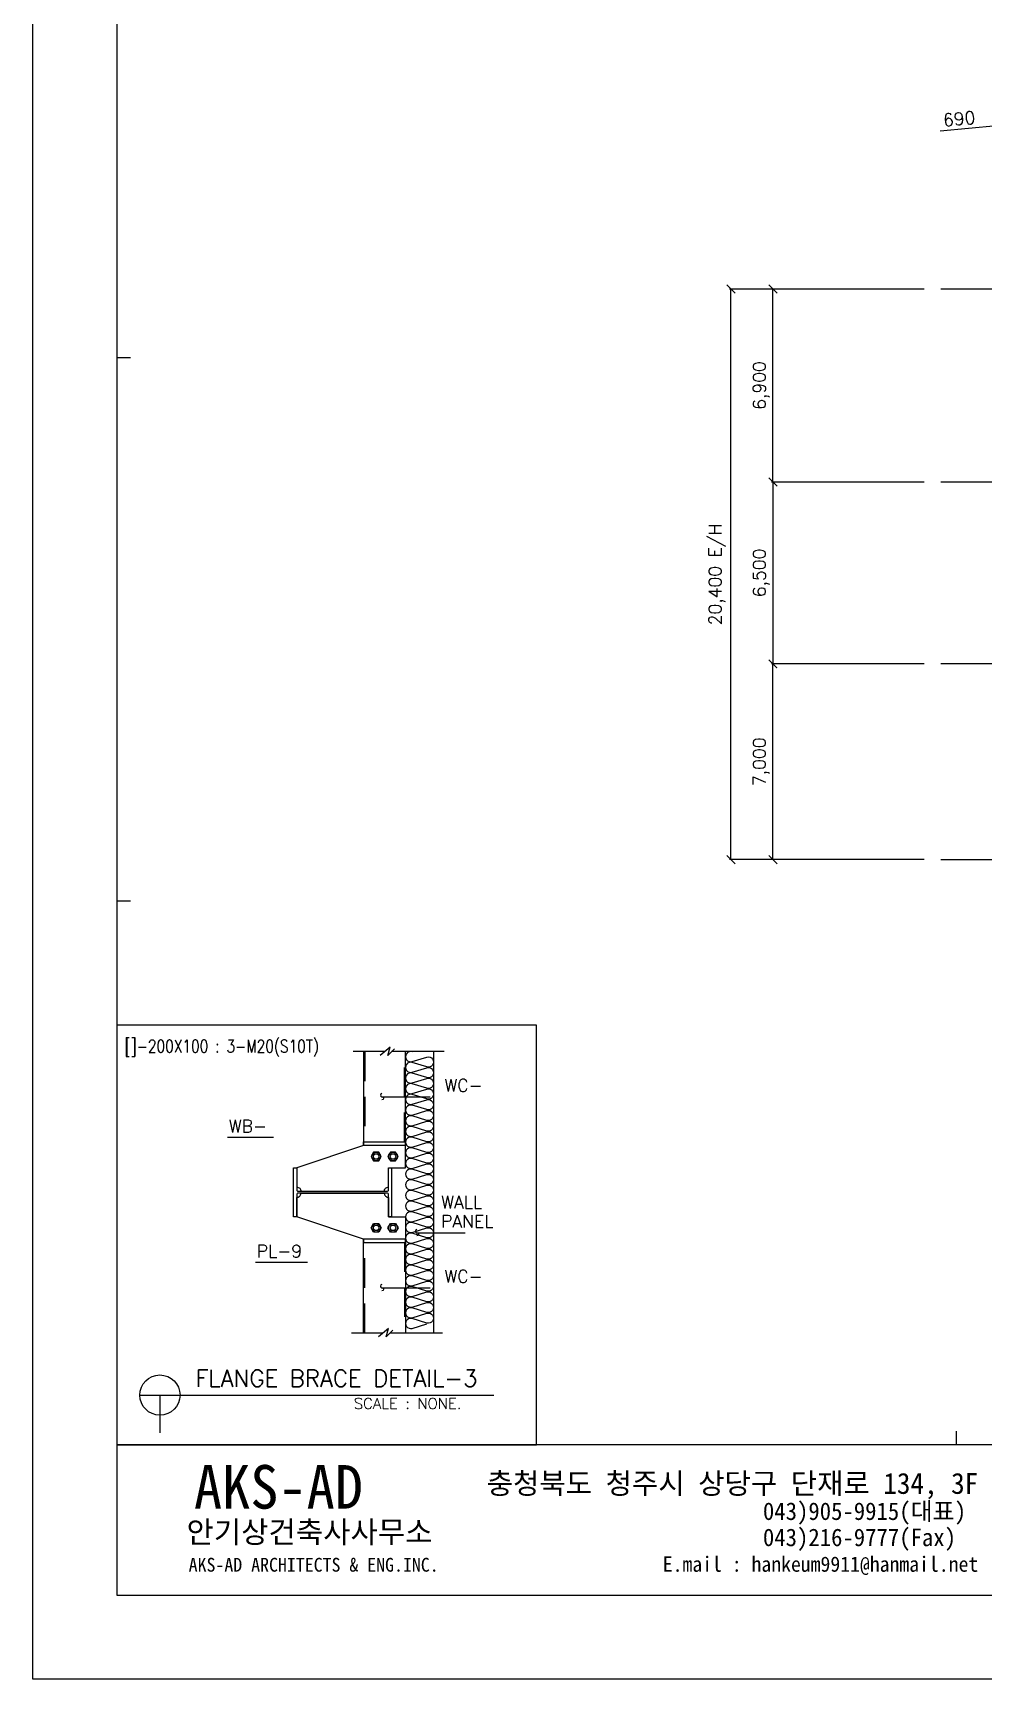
# Model space of a CAD drawing. Header units: metres. Extents: x -297536 to 1852864, y -630451 to -422551.
# Drawn here: x 1466464 to 1500419, y -511651 to -452803 of the extents above; entities that cross this region are included whole.
import ezdxf
from ezdxf.enums import TextEntityAlignment as Align

# ---------------------------------------------------------------- set-up
doc = ezdxf.new("R2010")
doc.units = ezdxf.units.M
doc.header["$LTSCALE"] = 700
doc.linetypes.add('CEN', pattern=[62, 60, -1, 0, -1])
doc.linetypes.add('HID', pattern=[2.3, 1.5, -0.8])
for name, color, linetype in [('bl', 3, 'Continuous'), ('CEN', 152, 'CEN'), ('COL', 2, 'Continuous'), ('DIM', 7, 'Continuous'), ('INS', 8, 'Continuous'), ('sec', 4, 'Continuous'), ('TEX', 3, 'Continuous'), ('된장공장-1$0$FORM', 2, 'Continuous'), ('된장공장-1$0$WID', 4, 'Continuous')]:
    doc.layers.add(name, color=color, linetype=linetype)
doc.styles.add('HGTXT', font='romans.shx', dxfattribs={"bigfont": 'WHGTXT.shx'})
doc.styles.add('WHGTXT', font='romans.shx', dxfattribs={"bigfont": 'WHGTXT.shx'})
doc.styles.add('된장공장-1$0$타이틀', font='GulimChe.ttf')
doc.dimstyles.new('KJ', dxfattribs={"dimscale": 700, "dimtxt": 1.5, "dimasz": 1, "dimexe": 0.18, "dimexo": 2, "dimgap": 0.5, "dimtad": 1, "dimdec": 0, "dimzin": 0, "dimdsep": 46, "dimlunit": 6, "dimtxsty": 'HGTXT', "dimblk": 'ARCHTICK', "dimcen": 0.09, "dimclrt": 3, "dimadec": 0, "dimazin": 0, "dimtfac": 1, "dimtdec": 0, "dimtix": 1, "dimtmove": 0, "dimatfit": 0, "dimldrblk": 'OBLIQUE', "dimfxl": 1, "dimtolj": 1, "dimtzin": 0, "dimarcsym": 0})

# ---------------------------------------------------------------- blocks, each defined once
blk = doc.blocks.new('_ArchTick')
at = {"color": 0, "linetype": 'ByBlock', "const_width": 0.15}
blk.add_lwpolyline([(-0.5, -0.5), (0.5, 0.5)], dxfattribs=at)
blk = doc.blocks.new('*D664')
at = {"layer": 'Defpoints', "color": 0, "transparency": 16777216}
for p in [(1492910, -475358), (1498910, -475358), (1498910, -482358)]:
    blk.add_point(p, dxfattribs=at)
at = {"layer": 'DIM', "color": 0, "lineweight": -2, "transparency": 16777216}
for p, q in [((1498310, -475358), (1492856, -475358)), ((1492910, -482358), (1492910, -475358)), ((1498310, -482358), (1492856, -482358))]:
    blk.add_line(p, q, dxfattribs=at)
at = {"layer": 'DIM', "color": 0, "lineweight": -2, "transparency": 16777216, "xscale": 300, "yscale": 300, "zscale": 300}
for p, rotation in [((1492910, -475358), 90), ((1492910, -482358), 270)]:
    blk.add_blockref('_ArchTick', p, dxfattribs=dict(at, rotation=rotation))
at = {"layer": 'DIM', "color": 3, "transparency": 16777216, "insert": (1492492, -478858), "char_height": 450, "attachment_point": 5, "rotation": 90, "style": 'HGTXT'}
blk.add_mtext('\\A1;7,000', dxfattribs=at)
blk = doc.blocks.new('_Oblique')
at = {"color": 0, "linetype": 'ByBlock', "lineweight": -2}
blk.add_line((-0.5, -0.5), (0.5, 0.5), dxfattribs=at)
blk = doc.blocks.new('*D665')
at = {"layer": 'Defpoints', "color": 0, "transparency": 16777216}
for p in [(1491410, -461958), (1498910, -461958), (1498910, -482358)]:
    blk.add_point(p, dxfattribs=at)
at = {"layer": 'DIM', "color": 0, "lineweight": -2, "transparency": 16777216}
for p, q in [((1498310, -461958), (1491356, -461958)), ((1491410, -482358), (1491410, -461958)), ((1498310, -482358), (1491356, -482358))]:
    blk.add_line(p, q, dxfattribs=at)
at = {"layer": 'DIM', "color": 0, "lineweight": -2, "transparency": 16777216, "xscale": 300, "yscale": 300, "zscale": 300}
for p, rotation in [((1491410, -461958), 90), ((1491410, -482358), 270)]:
    blk.add_blockref('_ArchTick', p, dxfattribs=dict(at, rotation=rotation))
at = {"layer": 'DIM', "color": 3, "transparency": 16777216, "insert": (1490917, -472158), "char_height": 450, "attachment_point": 5, "rotation": 90, "style": 'HGTXT'}
blk.add_mtext('\\A1;20,400 E/H', dxfattribs=at)
blk = doc.blocks.new('*D666')
at = {"layer": 'Defpoints', "color": 0, "transparency": 16777216}
for p in [(1498910, -468858), (1492910, -475358), (1498910, -475358)]:
    blk.add_point(p, dxfattribs=at)
at = {"layer": 'DIM', "color": 0, "lineweight": -2, "transparency": 16777216}
for p, q in [((1498310, -468858), (1492856, -468858)), ((1492910, -468858), (1492910, -475358)), ((1498310, -475358), (1492856, -475358))]:
    blk.add_line(p, q, dxfattribs=at)
at = {"layer": 'DIM', "color": 0, "lineweight": -2, "transparency": 16777216, "xscale": 300, "yscale": 300, "zscale": 300}
for p, rotation in [((1492910, -468858), 90), ((1492910, -475358), 270)]:
    blk.add_blockref('_ArchTick', p, dxfattribs=dict(at, rotation=rotation))
at = {"layer": 'DIM', "color": 3, "transparency": 16777216, "insert": (1492492, -472108), "char_height": 450, "attachment_point": 5, "rotation": 90, "style": 'HGTXT'}
blk.add_mtext('\\A1;6,500', dxfattribs=at)
blk = doc.blocks.new('*D667')
at = {"layer": 'Defpoints', "color": 0, "transparency": 16777216}
for p in [(1492910, -461958), (1498910, -461958), (1498910, -468858)]:
    blk.add_point(p, dxfattribs=at)
at = {"layer": 'DIM', "color": 0, "lineweight": -2, "transparency": 16777216}
for p, q in [((1498310, -461958), (1492856, -461958)), ((1492910, -468858), (1492910, -461958)), ((1498310, -468858), (1492856, -468858))]:
    blk.add_line(p, q, dxfattribs=at)
at = {"layer": 'DIM', "color": 0, "lineweight": -2, "transparency": 16777216, "xscale": 300, "yscale": 300, "zscale": 300}
for p, rotation in [((1492910, -461958), 90), ((1492910, -468858), 270)]:
    blk.add_blockref('_ArchTick', p, dxfattribs=dict(at, rotation=rotation))
at = {"layer": 'DIM', "color": 3, "transparency": 16777216, "insert": (1492492, -465408), "char_height": 450, "attachment_point": 5, "rotation": 90, "style": 'HGTXT'}
blk.add_mtext('\\A1;6,900', dxfattribs=at)
blk = doc.blocks.new('*D670')
at = {"layer": 'Defpoints', "color": 0, "transparency": 16777216}
for p in [(1500911, -456128), (1502123, -461896), (1501435, -461958)]:
    blk.add_point(p, dxfattribs=at)
at = {"layer": 'DIM', "color": 0, "lineweight": -2, "transparency": 16777216}
for p, q in [((1501598, -456066), (1500911, -456128)), ((1502069, -461299), (1501593, -456012)), ((1501598, -456066), (1501897, -456039)), ((1500911, -456128), (1498883, -456311)), ((1501381, -461361), (1500906, -456074))]:
    blk.add_line(p, q, dxfattribs=at)
at = {"layer": 'DIM', "color": 0, "lineweight": -2, "transparency": 16777216, "xscale": 300, "yscale": 300, "zscale": 300}
for p, rotation in [((1500911, -456128), 5.142764557863361), ((1501598, -456066), 185.1427645578633)]:
    blk.add_blockref('_ArchTick', p, dxfattribs=dict(at, rotation=rotation))
at = {"layer": 'DIM', "color": 3, "transparency": 16777216, "insert": (1499564, -455873), "char_height": 450, "attachment_point": 5, "rotation": 5.14276, "style": 'HGTXT'}
blk.add_mtext('\\A1;690', dxfattribs=at)
blk = doc.blocks.new('Form01')
at = {"ltscale": 0.015}
blk.add_lwpolyline([(0, 0), (420, 0), (420, -297), (0, -297)], close=True, dxfattribs=at)
at = {"layer": '된장공장-1$0$FORM', "color": 4, "ltscale": 250}
blk.add_line((410, -269.1), (10, -269.1), dxfattribs=at)
at = {"layer": '된장공장-1$0$WID', "ltscale": 250}
for p, q in [((10, -10), (10, -287)), ((11.62, -139.55), (10, -139.55)), ((11.62, -204.32), (10, -204.32)), ((110, -269.1), (110, -267.47)), ((10, -287), (410, -287))]:
    blk.add_line(p, q, dxfattribs=at)
at = {"color": 1, "ltscale": 250, "style": '된장공장-1$0$타이틀'}
for s, height, p in [('AKS-AD', 5.192, (19.18, -276.69)), ('AKS-AD ARCHITECTS & ENG.INC.', 1.6458, (18.55, -284.2))]:
    blk.add_text(s, height=height, dxfattribs=at).set_placement(p)
at = {"color": 4, "ltscale": 250, "style": '된장공장-1$0$타이틀'}
blk.add_text('안기상건축사사무소', height=2.596, dxfattribs=at).set_placement((18.29, -280.77))
at = {"layer": '된장공장-1$0$FORM', "color": 7, "ltscale": 250, "style": '된장공장-1$0$타이틀'}
for s, height, p in [('충청북도 청주시 상당구 단재로 134, 3F', 2.5, (112.61, -274.93)), ('E.mail : hankeum9911@hanmail.net', 1.8172, (112.61, -284.21))]:
    blk.add_text(s, height=height, dxfattribs=at).set_placement(p, align=Align.RIGHT)
for s, p in [('043)905-9915(대표)', (86.96, -278.04)), ('043)216-9777(Fax)', (86.96, -281.16))]:
    blk.add_text(s, height=2.0934, dxfattribs=at).set_placement(p)

msp = doc.modelspace()

# ---------------------------------------------------------------- linework, layer by layer
for p, q in [((1479039, -489221.5), (1477906.1, -489221.5)), ((1479228.8, -489063.3), (1478872.6, -489360.2)), ((1479144.6, -489358.5), (1479228.8, -489063.3)), ((1479383.7, -489119.4), (1479144.6, -489358.5)), ((1481156.1, -489221.5), (1479281.6, -489221.5)), ((1480658.2, -489221.5), (1479354.6, -489221.5)), ((1478935.8, -490832), (1480656.3, -490832)), ((1480189.2, -495693.1), (1481909.7, -495693.1)), ((1478935.8, -497658.8), (1480656.3, -497658.8)), ((1478984, -499279.4), (1477851.1, -499279.4)), ((1479173.8, -499121.1), (1478817.6, -499418)), ((1479089.6, -499416.3), (1479173.8, -499121.1)), ((1479328.7, -499177.2), (1479089.6, -499416.3)), ((1481101.1, -499279.4), (1479226.6, -499279.4)), ((1480603.2, -499279.4), (1479299.6, -499279.4))]:
    msp.add_line(p, q)
at = {"color": 5}
msp.add_lwpolyline([(1469464.2, -503279.4), (1484464.2, -503279.4), (1484464.2, -488279.4), (1469464.2, -488279.4)], close=True, dxfattribs=at)
for points in [[(1478935.8, -490719.5, 1), (1478935.8, -490832, -1), (1478935.8, -490944.5)], [(1480189.2, -495580.6, 1), (1480189.2, -495693.1, -1), (1480189.2, -495805.6)], [(1478935.8, -497546.3, 1), (1478935.8, -497658.8, -1), (1478935.8, -497771.3)]]:
    msp.add_lwpolyline(points, format="xyb")
for points in [[(1478281.1, -492450.4), (1479781.1, -492450.4), (1479781.1, -492570.4), (1478281.1, -492570.4)], [(1478639.9, -492812.5), (1478548.8, -492970.4), (1478639.9, -493128.3), (1478822.3, -493128.3), (1478913.4, -492970.4), (1478822.3, -492812.5)], [(1479239.9, -492812.5), (1479148.8, -492970.4), (1479239.9, -493128.3), (1479422.3, -493128.3), (1479513.4, -492970.4), (1479422.3, -492812.5)], [(1478639.9, -495678.3), (1478548.8, -495520.4), (1478639.9, -495362.5), (1478822.3, -495362.5), (1478913.4, -495520.4), (1478822.3, -495678.3)], [(1479239.9, -495678.3), (1479148.8, -495520.4), (1479239.9, -495362.5), (1479422.3, -495362.5), (1479513.4, -495520.4), (1479422.3, -495678.3)], [(1478281.1, -496040.4), (1479781.1, -496040.4), (1479781.1, -495920.4), (1478281.1, -495920.4)]]:
    msp.add_lwpolyline(points, close=True)
for points in [[(1479781.1, -492570.4), (1478281.1, -492570.4), (1475891.1, -493370.4), (1475891.1, -494060.4, -0.4142136), (1476041.1, -494210.4), (1479021.1, -494210.4, -0.4142136), (1479171.1, -494060.4), (1479171.1, -493370.4), (1479781.1, -493370.4)], [(1479781.1, -495920.4), (1478281.1, -495920.4), (1475891.1, -495120.4), (1475891.1, -494430.4, 0.4142136), (1476041.1, -494280.4), (1479021.1, -494280.4, 0.4142136), (1479171.1, -494430.4), (1479171.1, -495120.4), (1479781.1, -495120.4)]]:
    msp.add_lwpolyline(points, format="xyb", close=True)
for centre, radius in [((1478731.1, -492970.4), 157.9), ((1478731.1, -492970.4), 100), ((1479331.1, -492970.4), 157.9), ((1479331.1, -492970.4), 100), ((1478731.1, -495520.4), 157.9), ((1478731.1, -495520.4), 100), ((1479331.1, -495520.4), 157.9), ((1479331.1, -495520.4), 100)]:
    msp.add_circle(centre, radius)
at = {"layer": 'bl'}
msp.add_line((1480781.1, -489221.5), (1480781.1, -499279.4), dxfattribs=at)
at = {"layer": 'CEN'}
for p, q in [((1560910.3, -461958.2), (1498910.3, -461958.2)), ((1560910.3, -468858.2), (1498910.3, -468858.2)), ((1560910.3, -475358.2), (1498910.3, -475358.2)), ((1560910.3, -482358.2), (1498910.3, -482358.2))]:
    msp.add_line(p, q, dxfattribs=at)
at = {"layer": 'COL'}
msp.add_lwpolyline([(1479281.1, -494245.4), (1479281.1, -495120.4), (1479171.1, -495120.4), (1479171.1, -494330.4, 0.4142136), (1479121.1, -494280.4), (1475941.1, -494280.4, 0.4142136), (1475891.1, -494330.4), (1475891.1, -495120.4), (1475781.1, -495120.4), (1475781.1, -493370.4), (1475891.1, -493370.4), (1475891.1, -494160.4, 0.4142136), (1475941.1, -494210.4), (1479121.1, -494210.4, 0.4142136), (1479171.1, -494160.4), (1479171.1, -493370.4), (1479281.1, -493370.4)], format="xyb", close=True, dxfattribs=at)
at = {"layer": 'DIM'}
for points in [[(1478935.8, -490832, 0, 150, 0), (1479385.8, -490832, 0, 0, 0), (1482734.2, -490832, 0, 0, 0)], [(1475781.1, -493370.4, 0, 150, 0), (1475531.6, -492995.9, 0, 0, 0), (1475059.1, -492286.7, 0, 0, 0)], [(1477084.6, -495519.9, 0, 150, 0), (1476837.2, -495895.8, 0, 0, 0), (1476271.7, -496755.3, 0, 0, 0)], [(1480189.2, -495693.1, 0, 150, 0), (1480639.2, -495693.1, 0, 0, 0), (1483324.9, -495693.1, 0, 0, 0)], [(1478935.8, -497658.8, 0, 150, 0), (1479385.8, -497658.8, 0, 0, 0), (1482734.2, -497658.8, 0, 0, 0)]]:
    msp.add_lwpolyline(points, format="xyseb", dxfattribs=at)
for points in [[(1475059.1, -492286.7), (1473413.6, -492286.7)], [(1476271.7, -496755.3), (1474419.6, -496755.3)]]:
    msp.add_lwpolyline(points, dxfattribs=at)
at = {"layer": 'INS'}
msp.add_lwpolyline([(1480015.6, -489229, 1.34), (1480015.6, -489579), (1480546.6, -489419.7, -1.34), (1480546.6, -489769.7), (1480015.6, -489610.4), (1480015.6, -489610.4, 1.34), (1480015.6, -489960.4), (1480546.6, -489801.1, -1.34), (1480546.6, -490151.1), (1480015.6, -489991.8), (1480015.6, -489991.8, 1.34), (1480015.6, -490341.8), (1480546.6, -490182.5, -1.34), (1480546.6, -490532.5), (1480015.6, -490373.2), (1480015.6, -490373.2, 1.34), (1480015.6, -490723.2), (1480546.6, -490563.9, -1.34), (1480546.6, -490913.9), (1480015.6, -490754.6), (1480015.6, -490754.6, 1.34), (1480015.6, -491104.6), (1480546.6, -490945.3, -1.34), (1480546.6, -491295.3), (1480015.6, -491136), (1480015.6, -491136, 1.34), (1480015.6, -491486), (1480546.6, -491326.7, -1.34), (1480546.6, -491676.7), (1480015.6, -491517.4), (1480015.6, -491517.4, 1.34), (1480015.6, -491867.4), (1480546.6, -491708.1, -1.34), (1480546.6, -492058.1), (1480015.6, -491898.7), (1480015.6, -491898.7, 1.34), (1480015.6, -492248.7), (1480546.6, -492089.4, -1.34), (1480546.6, -492439.4), (1480015.6, -492280.1), (1480015.6, -492280.1, 1.34), (1480015.6, -492630.1), (1480546.6, -492470.8, -1.34), (1480546.6, -492820.8), (1480015.6, -492661.5), (1480015.6, -492661.5, 1.34), (1480015.6, -493011.5), (1480546.6, -492852.2, -1.34), (1480546.6, -493202.2), (1480015.6, -493042.9), (1480015.6, -493042.9, 1.34), (1480015.6, -493392.9), (1480546.6, -493233.6, -1.34), (1480546.6, -493583.6), (1480015.6, -493424.3), (1480015.6, -493424.3, 1.34), (1480015.6, -493774.3), (1480546.6, -493615, -1.34), (1480546.6, -493965), (1480015.6, -493805.7), (1480015.6, -493805.7, 1.34), (1480015.6, -494155.7), (1480546.6, -493996.4, -1.34), (1480546.6, -494346.4), (1480015.6, -494187.1), (1480015.6, -494187.1, 1.34), (1480015.6, -494537.1), (1480546.6, -494377.8, -1.34), (1480546.6, -494727.8), (1480015.6, -494568.5), (1480015.6, -494568.5, 1.34), (1480015.6, -494918.5), (1480546.6, -494759.1, -1.34), (1480546.6, -495109.1), (1480015.6, -494949.8), (1480015.6, -494949.8, 1.34), (1480015.6, -495299.8), (1480546.6, -495140.5, -1.34), (1480546.6, -495490.5), (1480015.6, -495331.2), (1480015.6, -495331.2, 1.34), (1480015.6, -495681.2), (1480546.6, -495521.9, -1.34), (1480546.6, -495871.9), (1480015.6, -495712.6), (1480015.6, -495712.6, 1.34), (1480015.6, -496062.6), (1480546.6, -495903.3, -1.34), (1480546.6, -496253.3), (1480015.6, -496094), (1480015.6, -496094, 1.34), (1480015.6, -496444), (1480546.6, -496284.7, -1.34), (1480546.6, -496634.7), (1480015.6, -496475.4), (1480015.6, -496475.4, 1.34), (1480015.6, -496825.4), (1480546.6, -496666.1, -1.34), (1480546.6, -497016.1), (1480015.6, -496856.8), (1480015.6, -496856.8, 1.34), (1480015.6, -497206.8), (1480546.6, -497047.5, -1.34), (1480546.6, -497397.5), (1480015.6, -497238.2), (1480015.6, -497238.2, 1.34), (1480015.6, -497588.2), (1480546.6, -497428.9, -1.34), (1480546.6, -497778.9), (1480015.6, -497619.5), (1480015.6, -497619.5, 1.34), (1480015.6, -497969.5), (1480546.6, -497810.2, -1.34), (1480546.6, -498160.2), (1480015.6, -498000.9), (1480015.6, -498000.9, 1.34), (1480015.6, -498350.9), (1480546.6, -498191.6, -1.34), (1480546.6, -498541.6), (1480015.6, -498382.3), (1480015.6, -498382.3, 1.34), (1480015.6, -498732.3), (1480546.6, -498573, -1.34), (1480546.6, -498923), (1480015.6, -498763.7), (1480015.6, -498763.7, 1.34), (1480015.6, -499113.7), (1480546.6, -498954.4, -1.34)], format="xyb", dxfattribs=at)
at = {"layer": 'sec'}
for points in [[(1478281.1, -489221.5), (1478281.1, -492570.4)], [(1479781.1, -492570.4), (1479781.1, -489221.5)], [(1478281.1, -499269.4), (1478281.1, -495920.4)], [(1479781.1, -495920.4), (1479781.1, -499269.4)]]:
    msp.add_lwpolyline(points, dxfattribs=at)
at = {"layer": 'sec', "color": 8, "linetype": 'HID'}
for points in [[(1478321.1, -489221.5), (1478321.1, -492450.4)], [(1479741.1, -492450.4), (1479741.1, -489221.5)], [(1478321.1, -499269.4), (1478321.1, -496040.4)], [(1479741.1, -496040.4), (1479741.1, -499269.4)]]:
    msp.add_lwpolyline(points, dxfattribs=at)
at = {"layer": 'TEX'}
for p, q in [((1470282.5, -501498.6), (1471902.5, -501498.6)), ((1471002.5, -501498.6), (1471002.5, -502848.6)), ((1471902.5, -501498.6), (1482932.5, -501498.6))]:
    msp.add_line(p, q, dxfattribs=at)
msp.add_circle((1471002.5, -501498.6), 720, dxfattribs=at)

# ---------------------------------------------------------------- block references
at = {"xscale": 300, "yscale": 300, "zscale": 300}
msp.add_blockref('Form01', (1466464.2, -422550.9), dxfattribs=at)

# ---------------------------------------------------------------- texts
at = {"layer": 'TEX', "style": 'WHGTXT', "width": 0.8}
msp.add_text('[]-200X100 : 3-M20(S10T)', height=450, rotation=359.999976, dxfattribs=at).set_placement((1469738.5, -489249.3))
at = {"layer": 'TEX', "style": 'WHGTXT'}
for s, p in [('WC-', (1481163.5, -490651.5)), ('WB-', (1473456.7, -492106.1)), ('WALL', (1481051.3, -494827.1)), ('PANEL', (1481051.3, -495512.6)), ('PL-9', (1474462.7, -496574.8)), ('WC-', (1481163.5, -497478.3))]:
    msp.add_text(s, height=450, rotation=359.999976, dxfattribs=at).set_placement(p)
msp.add_text('FLANGE BRACE DETAIL-3', height=600, rotation=0.000001, dxfattribs=at).set_placement((1477313, -501198.6), align=Align.CENTER)
msp.add_text('SCALE : NONE.', height=387, rotation=359.999976, dxfattribs=at).set_placement((1477931.1, -501798.6), align=Align.MIDDLE_LEFT)

# ---------------------------------------------------------------- dimensions: what is measured, and where the dimension line sits
at = {"layer": 'DIM'}
dim = msp.add_linear_dim(base=(1500910.6, -456128.1), p1=(1502122.6, -461896.3), p2=(1501435.3, -461958.2), angle=5.142765, dimstyle='KJ', override={"dimscale": 300, "dimtxsty": 'HGTXT', "dimldrblk": 'Oblique'}, dxfattribs=at)
dim.commit()
dim.dimension.update_dxf_attribs({"geometry": '*D670', "text_midpoint": (1499598, -456246.2), "dimtype": 160})
dim = msp.add_linear_dim(base=(1491410.3, -461958.2), p1=(1498910.3, -482358.2), p2=(1498910.3, -461958.2), angle=270, text='<> E/H', dimstyle='KJ', override={"dimscale": 300, "dimtxsty": 'HGTXT', "dimldrblk": 'Oblique'}, dxfattribs=at)
dim.commit()
dim.dimension.update_dxf_attribs({"geometry": '*D665', "text_midpoint": (1490917.4, -472158.2)})
for base, p1, p2, angle, picture, middle in [((1492910.3, -461958.2), (1498910.3, -468858.2), (1498910.3, -461958.2), 270, '*D667', (1492492.4, -465408.2)), ((1492910.3, -475358.2), (1498910.3, -468858.2), (1498910.3, -475358.2), 90, '*D666', (1492492.4, -472108.2)), ((1492910.3, -475358.2), (1498910.3, -482358.2), (1498910.3, -475358.2), 270, '*D664', (1492492.4, -478858.2))]:
    dim = msp.add_linear_dim(base=base, p1=p1, p2=p2, angle=angle, dimstyle='KJ', override={"dimscale": 300, "dimtxsty": 'HGTXT', "dimldrblk": 'Oblique'}, dxfattribs=at)
    dim.commit()
    dim.dimension.update_dxf_attribs({"geometry": picture, "text_midpoint": middle})

doc.saveas('drawing.dxf')
